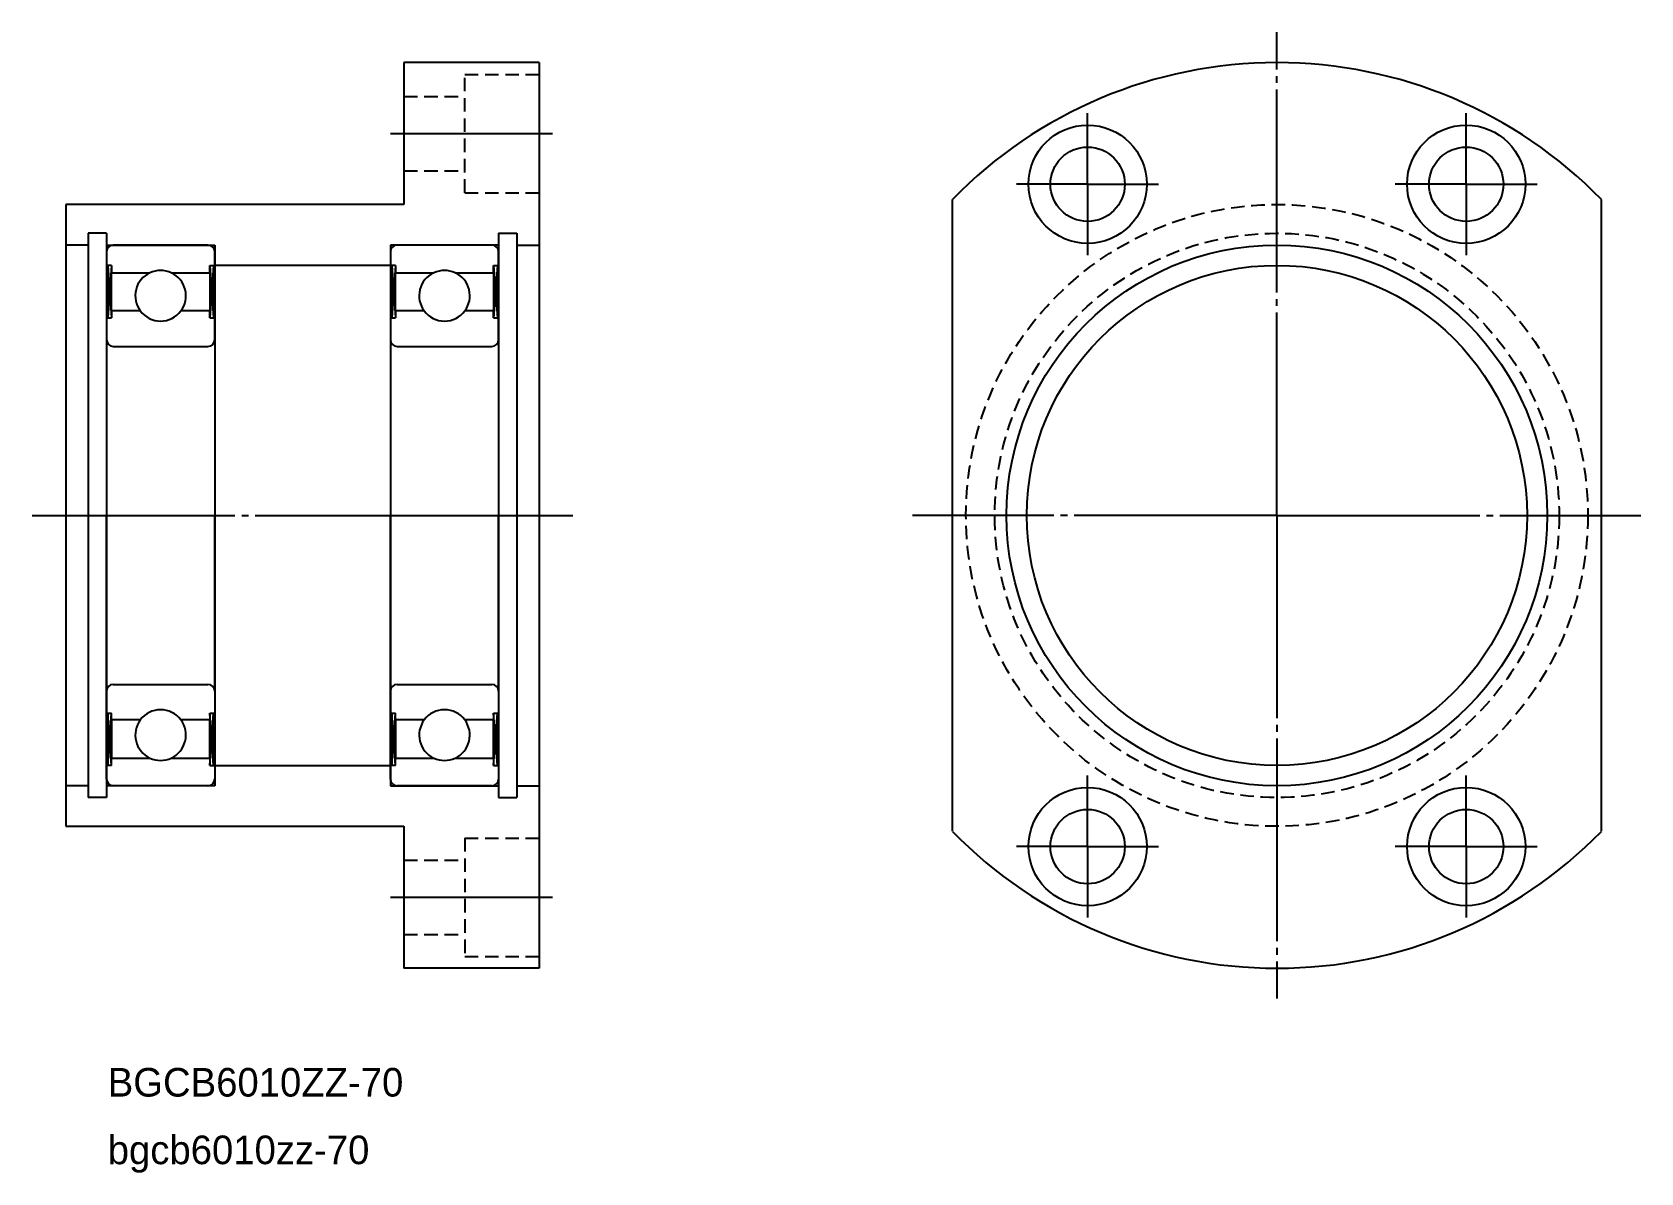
# Model space of a CAD drawing. Extents: x -131 to 107, y -109 to 60.
import ezdxf

# ---------------------------------------------------------------- set-up
doc = ezdxf.new("R2010")
doc.units = 0
doc.linetypes.add('CENTER', pattern=[33, 30, -1, 1, -1])
doc.linetypes.add('DASHED', pattern=[3, 2, -1])
doc.layers.get('0').update_dxf_attribs({"linetype": 'CONTINUOUS'})
doc.layers.add('CENTER', color=1, linetype='CENTER')

msp = doc.modelspace()

# ---------------------------------------------------------------- linework, layer by layer
at = {"color": 7, "linetype": 'CONTINUOUS'}
for p, q in [((-55.66, 55.41), (-75.66, 55.41)), ((-75.66, 55.41), (-75.66, 34.41)), ((-55.66, 55.41), (-55.66, -78.59)), ((-75.66, 34.41), (-125.66, 34.41)), ((-125.66, 34.41), (-125.66, -57.59)), ((5.48, -58.33), (5.48, 35.16)), ((101.48, -58.33), (101.48, 35.16)), ((-119.66, 30.16), (-122.36, 30.16)), ((-122.36, 30.16), (-122.36, -53.34)), ((-119.66, 30.16), (-119.66, -53.34)), ((-61.66, 30.16), (-58.96, 30.16)), ((-61.66, 30.16), (-61.66, -53.34)), ((-58.96, 30.16), (-58.96, -53.34)), ((-122.36, 28.41), (-125.66, 28.41)), ((-119.66, 28.41), (-103.66, 28.41)), ((-119.66, 27.41), (-119.66, 25.41)), ((-104.66, 28.41), (-118.66, 28.41)), ((-103.66, 28.41), (-103.66, -51.59)), ((-103.66, 25.41), (-103.66, 27.41)), ((-61.66, 28.41), (-77.66, 28.41)), ((-77.66, 28.41), (-77.66, -51.59)), ((-77.66, 27.41), (-77.66, 25.41)), ((-62.66, 28.41), (-76.66, 28.41)), ((-61.66, 25.41), (-61.66, 27.41)), ((-58.96, 28.41), (-55.66, 28.41)), ((-118.92, 25.41), (-119.66, 25.41)), ((-119.66, 25.41), (-119.66, 17.66)), ((-119.47, 17.66), (-119.47, 25.41)), ((-119.47, 25.41), (-118.92, 17.66)), ((-118.92, 25.41), (-119.47, 17.66)), ((-118.92, 25.41), (-118.92, 24.31)), ((-118.92, 24.31), (-113.24, 24.31)), ((-118.92, 18.66), (-118.92, 24.31)), ((-110.08, 24.31), (-104.39, 24.31)), ((-104.39, 24.31), (-104.39, 25.41)), ((-104.39, 25.41), (-103.66, 25.41)), ((-104.39, 25.41), (-103.84, 17.66)), ((-103.84, 25.41), (-104.39, 17.66)), ((-104.39, 24.31), (-104.39, 18.66)), ((-103.84, 25.41), (-103.84, 17.66)), ((-77.66, 25.41), (-103.66, 25.41)), ((-103.66, 25.41), (-103.66, 17.66)), ((-76.92, 25.41), (-77.66, 25.41)), ((-77.66, 25.41), (-77.66, 17.66)), ((-77.47, 17.66), (-77.47, 25.41)), ((-77.47, 25.41), (-76.92, 17.66)), ((-76.92, 25.41), (-77.47, 17.66)), ((-76.92, 25.41), (-76.92, 24.31)), ((-76.92, 24.31), (-71.24, 24.31)), ((-76.92, 18.66), (-76.92, 24.31)), ((-68.08, 24.31), (-62.39, 24.31)), ((-62.39, 24.31), (-62.39, 25.41)), ((-62.39, 25.41), (-61.66, 25.41)), ((-62.39, 25.41), (-61.84, 17.66)), ((-61.84, 25.41), (-62.39, 17.66)), ((-62.39, 24.31), (-62.39, 18.66)), ((-61.84, 25.41), (-61.84, 17.66)), ((-61.66, 25.41), (-61.66, 17.66)), ((-119.66, 17.66), (-119.66, 14.41)), ((-119.66, 17.66), (-118.92, 17.66)), ((-114.66, 18.66), (-118.92, 18.66)), ((-118.92, 18.66), (-118.92, 17.66)), ((-104.39, 18.66), (-108.66, 18.66)), ((-104.39, 17.66), (-104.39, 18.66)), ((-104.39, 17.66), (-103.66, 17.66)), ((-103.66, 14.41), (-103.66, 17.66)), ((-77.66, 17.66), (-77.66, 14.41)), ((-77.66, 17.66), (-76.92, 17.66)), ((-72.66, 18.66), (-76.92, 18.66)), ((-76.92, 18.66), (-76.92, 17.66)), ((-62.39, 18.66), (-66.66, 18.66)), ((-62.39, 17.66), (-62.39, 18.66)), ((-62.39, 17.66), (-61.66, 17.66)), ((-61.66, 14.41), (-61.66, 17.66)), ((-119.66, 14.41), (-119.66, -11.59)), ((-103.66, 14.41), (-103.66, -11.59)), ((-77.66, 14.41), (-77.66, -11.59)), ((-61.66, 14.41), (-61.66, -11.59)), ((-118.66, 13.41), (-104.66, 13.41)), ((-76.66, 13.41), (-62.66, 13.41)), ((-119.66, -37.59), (-119.66, -11.59)), ((-103.66, -37.59), (-103.66, -11.59)), ((-77.66, -37.59), (-77.66, -11.59)), ((-61.66, -37.59), (-61.66, -11.59)), ((-119.66, -40.84), (-119.66, -37.59)), ((-118.66, -36.59), (-104.66, -36.59)), ((-103.66, -37.59), (-103.66, -40.84)), ((-77.66, -40.84), (-77.66, -37.59)), ((-76.66, -36.59), (-62.66, -36.59)), ((-61.66, -37.59), (-61.66, -40.84)), ((-119.66, -48.59), (-119.66, -40.84)), ((-119.66, -40.84), (-118.92, -40.84)), ((-119.47, -40.84), (-119.47, -48.59)), ((-119.47, -48.59), (-118.92, -40.84)), ((-118.92, -48.59), (-119.47, -40.84)), ((-118.92, -41.84), (-118.92, -40.84)), ((-114.66, -41.84), (-118.92, -41.84)), ((-118.92, -41.84), (-118.92, -47.49)), ((-104.39, -41.84), (-108.66, -41.84)), ((-104.39, -40.84), (-104.39, -41.84)), ((-104.39, -40.84), (-103.66, -40.84)), ((-104.39, -48.59), (-103.84, -40.84)), ((-103.84, -48.59), (-104.39, -40.84)), ((-104.39, -47.49), (-104.39, -41.84)), ((-103.84, -48.59), (-103.84, -40.84)), ((-103.66, -48.59), (-103.66, -40.84)), ((-77.66, -48.59), (-77.66, -40.84)), ((-77.66, -40.84), (-76.92, -40.84)), ((-77.47, -40.84), (-77.47, -48.59)), ((-77.47, -48.59), (-76.92, -40.84)), ((-76.92, -48.59), (-77.47, -40.84)), ((-76.92, -41.84), (-76.92, -40.84)), ((-72.66, -41.84), (-76.92, -41.84)), ((-76.92, -41.84), (-76.92, -47.49)), ((-62.39, -41.84), (-66.66, -41.84)), ((-62.39, -40.84), (-62.39, -41.84)), ((-62.39, -40.84), (-61.66, -40.84)), ((-62.39, -48.59), (-61.84, -40.84)), ((-61.84, -48.59), (-62.39, -40.84)), ((-62.39, -47.49), (-62.39, -41.84)), ((-61.84, -48.59), (-61.84, -40.84)), ((-61.66, -48.59), (-61.66, -40.84)), ((-118.92, -47.49), (-113.24, -47.49)), ((-118.92, -48.59), (-118.92, -47.49)), ((-110.08, -47.49), (-104.39, -47.49)), ((-104.39, -47.49), (-104.39, -48.59)), ((-76.92, -47.49), (-71.24, -47.49)), ((-76.92, -48.59), (-76.92, -47.49)), ((-68.08, -47.49), (-62.39, -47.49)), ((-62.39, -47.49), (-62.39, -48.59)), ((-119.66, -50.59), (-119.66, -48.59)), ((-118.92, -48.59), (-119.66, -48.59)), ((-104.39, -48.59), (-103.66, -48.59)), ((-103.66, -48.59), (-77.66, -48.59)), ((-103.66, -48.59), (-103.66, -50.59)), ((-77.66, -50.59), (-77.66, -48.59)), ((-76.92, -48.59), (-77.66, -48.59)), ((-62.39, -48.59), (-61.66, -48.59)), ((-61.66, -48.59), (-61.66, -50.59)), ((-122.36, -51.59), (-125.66, -51.59)), ((-103.66, -51.59), (-119.66, -51.59)), ((-104.66, -51.59), (-118.66, -51.59)), ((-77.66, -51.59), (-61.66, -51.59)), ((-62.66, -51.59), (-76.66, -51.59)), ((-58.96, -51.59), (-55.66, -51.59)), ((-119.66, -53.34), (-122.36, -53.34)), ((-61.66, -53.34), (-58.96, -53.34)), ((-125.66, -57.59), (-75.66, -57.59)), ((-75.66, -57.59), (-75.66, -78.59)), ((-55.66, -78.59), (-75.66, -78.59))]:
    msp.add_line(p, q, dxfattribs=at)
at = {"color": 3, "linetype": 'DASHED'}
for p, q in [((-66.66, 53.66), (-55.66, 53.66)), ((-66.66, 36.16), (-66.66, 53.66)), ((-75.66, 50.41), (-66.66, 50.41)), ((-75.66, 39.41), (-66.66, 39.41)), ((-66.66, 36.16), (-55.66, 36.16)), ((-66.66, -59.34), (-55.66, -59.34)), ((-66.66, -59.34), (-66.66, -76.84)), ((-75.66, -62.59), (-66.66, -62.59)), ((-75.66, -73.59), (-66.66, -73.59)), ((-66.66, -76.84), (-55.66, -76.84))]:
    msp.add_line(p, q, dxfattribs=at)
at = {"color": 7, "linetype": 'CONTINUOUS'}
for centre, radius in [((25.48, 37.41), 8.75), ((81.48, 37.41), 8.75), ((25.48, 37.41), 5.5), ((81.48, 37.41), 5.5), ((53.48, -11.59), 40), ((53.48, -11.59), 37), ((25.48, -60.59), 8.75), ((81.48, -60.59), 8.75), ((25.48, -60.59), 5.5), ((81.48, -60.59), 5.5)]:
    msp.add_circle(centre, radius, dxfattribs=at)
at = {"color": 3, "linetype": 'DASHED'}
for radius in [46, 41.75]:
    msp.add_circle((53.48, -11.59), radius, dxfattribs=at)
at = {"color": 7, "linetype": 'CONTINUOUS'}
for centre, radius, start, end in [((53.48, -11.59), 67, 44.2405, 135.7595), ((-118.66, 27.41), 1, 90, 180), ((-104.66, 27.41), 1, 0, 90), ((-76.66, 27.41), 1, 90, 180), ((-62.66, 27.41), 1, 0, 90), ((-111.66, 20.91), 3.75, 114.9513, 216.8699), ((-111.66, 20.91), 3.75, 65.0487, 114.9513), ((-111.66, 20.91), 3.75, 323.1301, 65.0487), ((-69.66, 20.91), 3.75, 114.9513, 216.8699), ((-69.66, 20.91), 3.75, 65.0487, 114.9513), ((-69.66, 20.91), 3.75, 323.1301, 65.0487), ((-111.66, 20.91), 3.75, 216.8699, 323.1301), ((-69.66, 20.91), 3.75, 216.8699, 323.1301), ((-118.66, 14.41), 1, 180, 270), ((-104.66, 14.41), 1, 270, 0), ((-76.66, 14.41), 1, 180, 270), ((-62.66, 14.41), 1, 270, 0), ((-118.66, -37.59), 1, 90, 180), ((-104.66, -37.59), 1, 0, 90), ((-76.66, -37.59), 1, 90, 180), ((-62.66, -37.59), 1, 0, 90), ((-111.66, -44.09), 3.75, 36.8699, 143.1301), ((-69.66, -44.09), 3.75, 36.8699, 143.1301), ((-111.66, -44.09), 3.75, 143.1301, 245.0487), ((-111.66, -44.09), 3.75, 294.9513, 36.8699), ((-69.66, -44.09), 3.75, 143.1301, 245.0487), ((-69.66, -44.09), 3.75, 294.9513, 36.8699), ((-111.66, -44.09), 3.75, 245.0487, 294.9513), ((-69.66, -44.09), 3.75, 245.0487, 294.9513), ((-118.66, -50.59), 1, 180, 270), ((-104.66, -50.59), 1, 270, 0), ((-76.66, -50.59), 1, 180, 270), ((-62.66, -50.59), 1, 270, 0), ((53.48, -11.59), 67, 224.2405, 315.7595)]:
    msp.add_arc(centre, radius, start, end, dxfattribs=at)
at = {"layer": 'CENTER', "color": 1, "linetype": 'CENTER'}
for p, q in [((53.48, -11.59), (53.48, 59.91)), ((25.48, 37.41), (25.48, 47.91)), ((81.48, 37.41), (81.48, 47.91)), ((-77.66, 44.91), (-53.66, 44.91)), ((25.48, 37.41), (14.98, 37.41)), ((25.48, 37.41), (35.98, 37.41)), ((25.48, 37.41), (25.48, 26.91)), ((81.48, 37.41), (70.98, 37.41)), ((81.48, 37.41), (81.48, 26.91)), ((81.48, 37.41), (91.98, 37.41)), ((-130.66, -11.59), (-50.66, -11.59)), ((-122.06, -11.59), (-101.26, -11.59)), ((-80.06, -11.59), (-59.26, -11.59)), ((53.48, -11.59), (-0.43, -11.59)), ((53.48, -11.59), (107.31, -11.59)), ((53.48, -11.59), (53.48, -83.09)), ((25.48, -60.59), (25.48, -50.09)), ((81.48, -60.59), (81.48, -50.09)), ((25.48, -60.59), (14.98, -60.59)), ((25.48, -60.59), (35.98, -60.59)), ((25.48, -60.59), (25.48, -71.09)), ((81.48, -60.59), (70.98, -60.59)), ((81.48, -60.59), (91.98, -60.59)), ((81.48, -60.59), (81.48, -71.09)), ((-77.66, -68.09), (-53.66, -68.09)), ((-77.66, -68.09), (-53.66, -68.09))]:
    msp.add_line(p, q, dxfattribs=at)

# ---------------------------------------------------------------- texts
at = {"color": 7, "linetype": 'CONTINUOUS'}
for s, p in [('BGCB6010ZZ-70', (-119.48, -97.58)), ('bgcb6010zz-70', (-119.48, -107.58))]:
    msp.add_text(s, height=4.2333, dxfattribs=at).set_placement(p)

doc.saveas('drawing.dxf')
